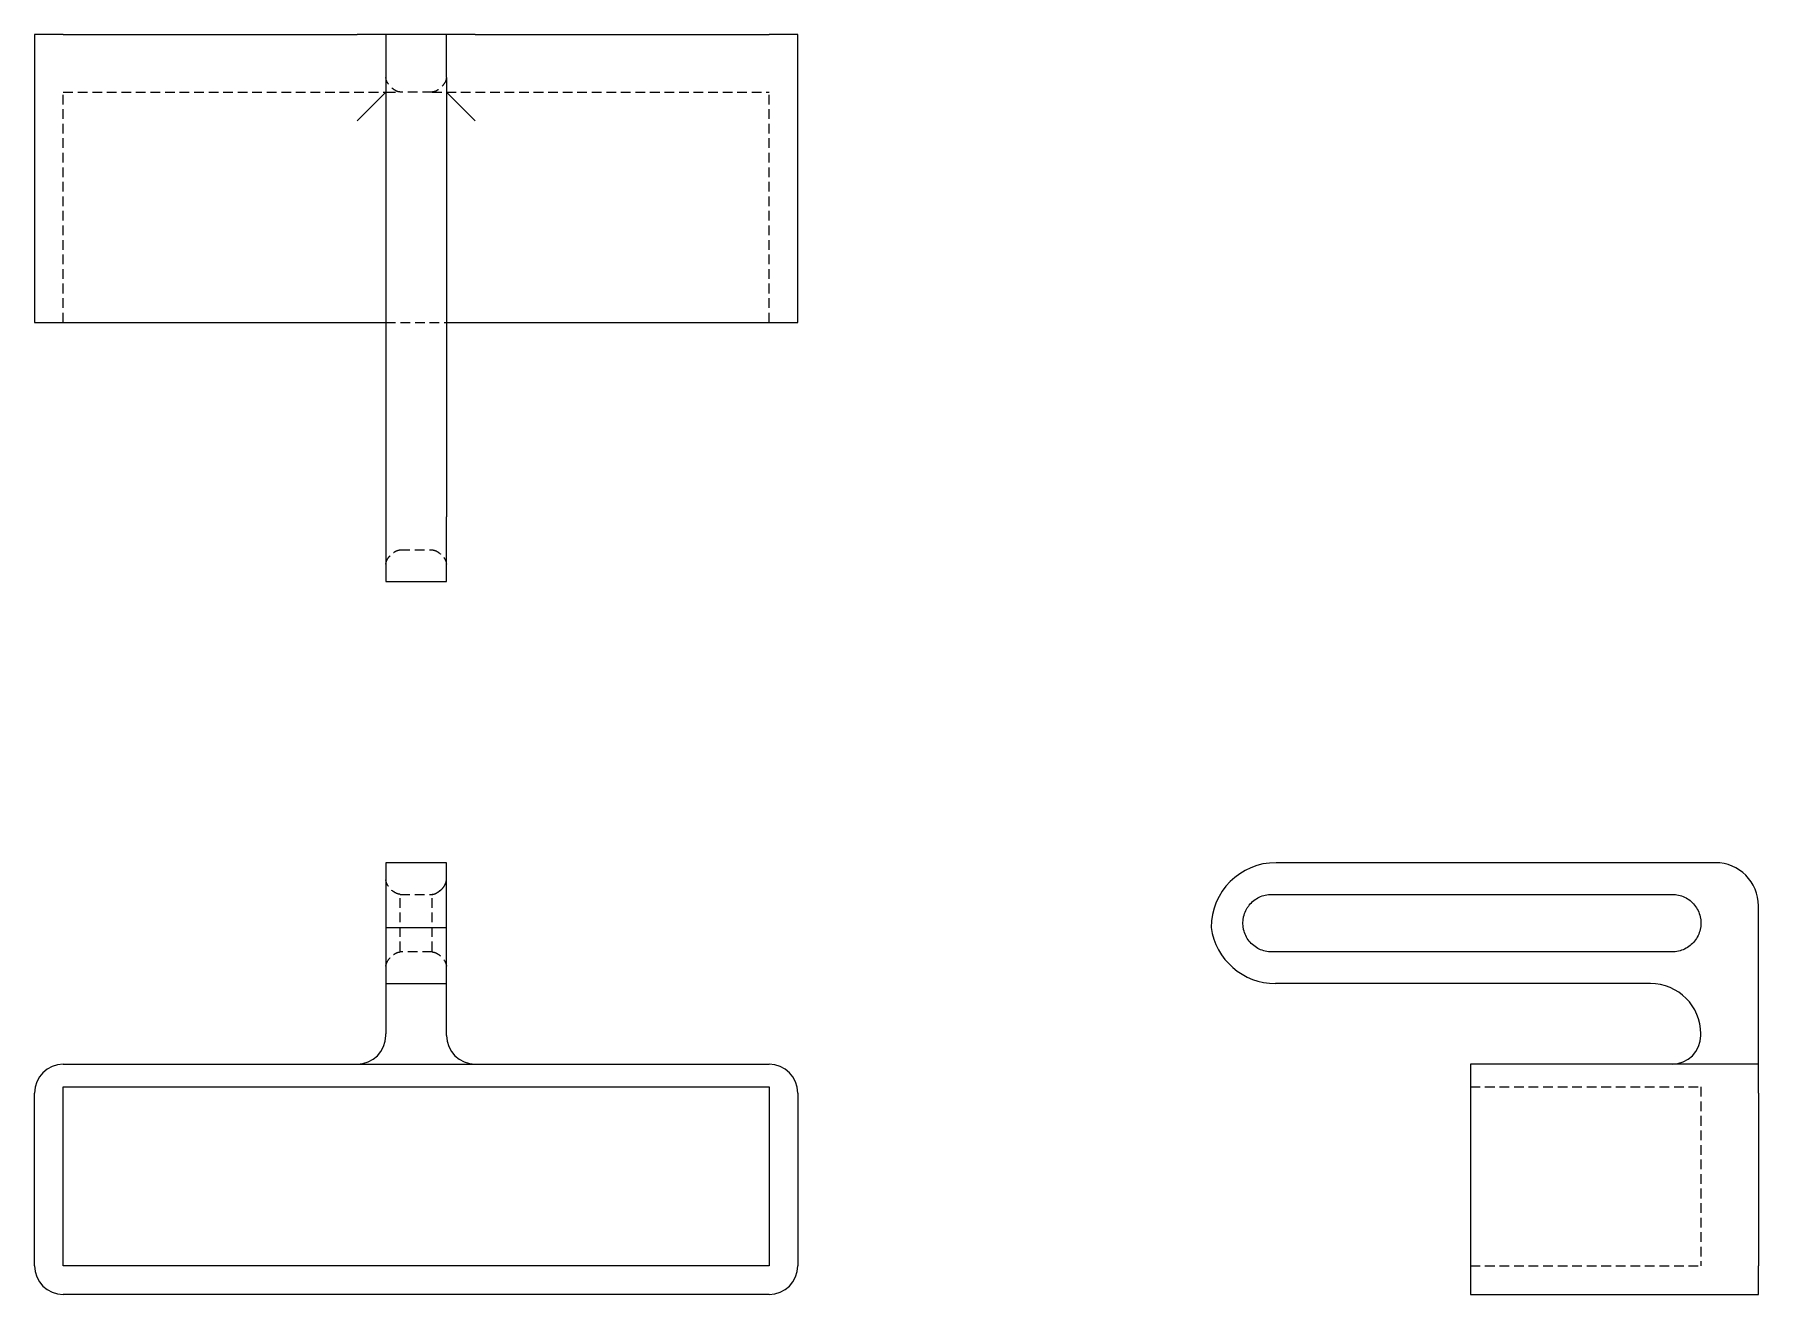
# Model space of a CAD drawing. Header units: millimetres. Extents: x 33 to 259, y 29 to 194.
import ezdxf

# ---------------------------------------------------------------- set-up
doc = ezdxf.new("R2010")
doc.units = ezdxf.units.MM
doc.linetypes.add('HIDDEN', pattern=[1.905, 1.27, -0.635])

msp = doc.modelspace()

# ---------------------------------------------------------------- linework, layer by layer
at = {"color": 7, "linetype": 'Continuous', "lineweight": 25}
for p, q in [((33, 193.85), (33, 156.11)), ((36.77, 193.85), (33, 193.85)), ((36.77, 193.85), (75.26, 193.85)), ((79.04, 193.85), (75.26, 193.85)), ((86.96, 193.85), (79.04, 193.85)), ((79.04, 193.85), (79.04, 188.19)), ((86.96, 188.19), (86.96, 193.85)), ((90.74, 193.85), (86.96, 193.85)), ((90.74, 193.85), (129.23, 193.85)), ((133, 193.85), (129.23, 193.85)), ((133, 156.11), (133, 193.85)), ((79.04, 188.19), (79.04, 130.64)), ((86.96, 188.19), (86.96, 130.64)), ((75.26, 182.53), (79.04, 186.3)), ((86.96, 186.3), (90.74, 182.53)), ((33, 156.11), (36.77, 156.11)), ((36.77, 156.11), (79.04, 156.11)), ((86.96, 156.11), (129.23, 156.11)), ((129.23, 156.11), (133, 156.11)), ((86.96, 122.15), (86.96, 130.64)), ((79.04, 122.15), (86.96, 122.15)), ((86.96, 85.3), (79.04, 85.3)), ((86.96, 76.81), (86.96, 85.3)), ((253.19, 85.3), (195.64, 85.3)), ((195.08, 81.15), (247.53, 81.15)), ((258.85, 62.66), (258.85, 79.64)), ((79.04, 76.81), (86.96, 76.81)), ((86.96, 69.45), (86.96, 76.81)), ((247.53, 73.6), (195.08, 73.6)), ((79.04, 69.45), (86.96, 69.45)), ((79.04, 69.45), (79.04, 62.85)), ((86.96, 62.85), (86.96, 69.45)), ((244.7, 69.45), (195.57, 69.45)), ((79.04, 62.66), (79.04, 62.85)), ((86.96, 62.66), (86.96, 62.85)), ((251.3, 62.66), (251.3, 62.85)), ((258.85, 58.89), (258.85, 62.66)), ((36.77, 58.89), (129.23, 58.89)), ((221.11, 58.89), (221.11, 55.11)), ((258.85, 58.89), (221.11, 58.89)), ((258.85, 55.11), (258.85, 58.89)), ((33, 32.47), (33, 55.11)), ((36.77, 55.91), (129.23, 55.91)), ((36.77, 32.47), (36.77, 55.91)), ((129.23, 55.91), (129.23, 32.47)), ((133, 55.11), (133, 32.47)), ((221.11, 55.11), (221.11, 32.47)), ((258.85, 55.11), (258.85, 32.47)), ((129.23, 32.47), (36.77, 32.47)), ((221.11, 32.47), (221.11, 28.7)), ((258.85, 28.7), (258.85, 32.47)), ((129.23, 28.7), (36.77, 28.7)), ((221.11, 28.7), (258.85, 28.7))]:
    msp.add_line(p, q, dxfattribs=at)
at = {"color": 7, "linetype": 'HIDDEN', "lineweight": 18}
for p, q in [((36.77, 186.3), (79.04, 186.3)), ((36.77, 156.11), (36.77, 186.3)), ((79.04, 186.3), (80.92, 186.3)), ((85.08, 186.3), (80.92, 186.3)), ((85.08, 186.3), (86.96, 186.3)), ((86.96, 186.3), (129.23, 186.3)), ((129.23, 156.11), (129.23, 186.3)), ((79.04, 156.11), (86.96, 156.11)), ((80.92, 126.3), (85.08, 126.3)), ((80.92, 81.15), (85.08, 81.15)), ((85.08, 73.6), (80.92, 73.6)), ((221.11, 55.91), (251.3, 55.91)), ((251.3, 55.91), (251.3, 32.47)), ((221.11, 32.47), (251.3, 32.47))]:
    msp.add_line(p, q, dxfattribs=at)
at = {"color": 7, "linetype": 'Continuous', "lineweight": 25, "flags": 128}
for points in [[(79.04, 130.64), (79.04, 129.62), (79.04, 128.61), (79.04, 127.63), (79.04, 126.7), (79.04, 125.82), (79.04, 125.01), (79.04, 124.29), (79.04, 123.65), (79.04, 123.12), (79.04, 122.7), (79.04, 122.4), (79.04, 122.21), (79.04, 122.15)], [(79.04, 85.3), (79.04, 85.24), (79.04, 85.06), (79.04, 84.75), (79.04, 84.33), (79.04, 83.8), (79.04, 83.17), (79.04, 82.44), (79.04, 81.63), (79.04, 80.76), (79.04, 79.82), (79.04, 78.84), (79.04, 77.83), (79.04, 76.81)], [(79.04, 76.81), (79.04, 75.81), (79.04, 74.85), (79.04, 73.93), (79.04, 73.06), (79.04, 72.27), (79.04, 71.55), (79.04, 70.93), (79.04, 70.41), (79.04, 69.99), (79.04, 69.7), (79.04, 69.51), (79.04, 69.45)]]:
    msp.add_lwpolyline(points, dxfattribs=at)
at = {"color": 7, "linetype": 'HIDDEN', "lineweight": 18, "flags": 128}
for points in [[(79.04, 83.04), (79.04, 83.04)], [(86.96, 83.04), (86.96, 83.04)], [(80.92, 81.15), (80.92, 81.15)], [(85.08, 81.15), (85.08, 81.15)], [(80.92, 73.6), (80.92, 73.6)], [(85.08, 73.6), (85.08, 73.6)], [(79.04, 71.72), (79.04, 71.72)], [(86.96, 71.72), (86.96, 71.72)]]:
    msp.add_lwpolyline(points, dxfattribs=at)
at = {"color": 7, "linetype": 'Continuous', "lineweight": 25}
for centre, radius, start, end in [((195.64, 76.81), 8.49, 90, 180), ((253.19, 79.64), 5.66, 0, 90), ((195.57, 77.94), 8.49, 187.6623, 270), ((244.7, 62.85), 6.6, 0, 90), ((75.26, 62.66), 3.77, 270, 0), ((90.74, 62.66), 3.77, 180, 270), ((247.53, 62.66), 3.77, 270, 0), ((36.77, 55.11), 3.77, 90, 180), ((129.23, 55.11), 3.77, 0, 90), ((36.77, 32.47), 3.77, 180, 270), ((129.23, 32.47), 3.77, 270, 0)]:
    msp.add_arc(centre, radius, start, end, dxfattribs=at)
at = {"color": 7, "linetype": 'HIDDEN', "lineweight": 18}
for points, knots in [([(80.92, 186.3), (80.84, 186.31), (80.65, 186.33), (80.21, 186.51), (79.66, 186.93), (79.25, 187.47), (79.06, 187.92), (79.05, 188.11), (79.04, 188.19)], [0, 0, 0, 0, 0.087352, 0.201332, 0.500583, 0.799019, 0.913328, 1, 1, 1, 1]), ([(86.96, 188.19), (86.95, 188.11), (86.94, 187.92), (86.75, 187.47), (86.34, 186.93), (85.79, 186.51), (85.35, 186.33), (85.16, 186.31), (85.08, 186.3)], [0, 0, 0, 0, 0.086666, 0.200972, 0.499406, 0.798667, 0.912647, 1, 1, 1, 1]), ([(79.04, 124.41), (79.05, 124.5), (79.06, 124.69), (79.25, 125.13), (79.66, 125.68), (80.21, 126.09), (80.65, 126.27), (80.84, 126.29), (80.92, 126.3)], [0, 0, 0, 0, 0.08667, 0.200924, 0.499459, 0.798699, 0.912639, 1, 1, 1, 1]), ([(85.08, 126.3), (85.16, 126.29), (85.35, 126.27), (85.79, 126.09), (86.34, 125.68), (86.75, 125.13), (86.94, 124.69), (86.95, 124.5), (86.96, 124.41)], [0, 0, 0, 0, 0.087358, 0.201297, 0.500539, 0.799074, 0.913331, 1, 1, 1, 1]), ([(80.92, 81.15), (80.8, 81.15), (80.5, 81.21), (79.8, 81.63), (79.14, 82.42), (79.04, 82.88), (79.04, 83.04)], [0, 0, 0, 0, 0.214286, 0.428571, 0.714286, 1, 1, 1, 1]), ([(86.81, 82.49), (86.71, 82.31), (86.49, 81.94), (86.01, 81.5), (85.52, 81.18), (85.21, 81.11), (85.08, 81.08)], [0, 0, 0, 0, 0.275054, 0.568137, 0.818105, 1, 1, 1, 1]), ([(85.08, 81.15), (85.16, 81.16), (85.35, 81.18), (85.77, 81.35), (86.05, 81.59), (86.25, 81.76)], [0, 0, 0, 0, 0.1839, 0.424132, 1, 1, 1, 1]), ([(86.81, 82.49), (86.83, 82.52), (86.93, 82.74), (86.96, 82.92), (86.96, 83.04)], [0.75, 0.75, 0.75, 0.75, 0.7857143, 1, 1, 1, 1]), ([(80.92, 73.68), (80.92, 73.74), (80.92, 74.02), (80.92, 74.94), (80.92, 76.51), (80.92, 77.96), (80.92, 78.89), (80.92, 79.33), (80.92, 79.56), (80.92, 80.13), (80.92, 80.89), (80.92, 81.15), (80.92, 81.15)], [-1.8598957, -1.8598957, -1.8598957, -1.8598957, -1.8221366, -1.7550084, -1.6878803, -1.6207521, -1.587188, -1.5704059, -1.5620149, -1.5536239, -1.4864957, -1.4193675, -1.4193675, -1.4193675, -1.4193675]), ([(85.08, 73.68), (85.08, 73.74), (85.08, 74.02), (85.08, 74.94), (85.08, 76.51), (85.08, 77.96), (85.08, 78.89), (85.08, 79.33), (85.08, 79.56), (85.08, 80.13), (85.08, 80.89), (85.08, 81.15), (85.08, 81.15)], [-1.8598957, -1.8598957, -1.8598957, -1.8598957, -1.822137, -1.7550088, -1.6878806, -1.6207524, -1.5871883, -1.5704063, -1.5620153, -1.5536243, -1.4864961, -1.4193679, -1.4193679, -1.4193679, -1.4193679]), ([(79.04, 71.72), (79.04, 71.88), (79.14, 72.33), (79.8, 73.13), (80.5, 73.55), (80.8, 73.6), (80.92, 73.6)], [0, 0, 0, 0, 0.285714, 0.571429, 0.785714, 1, 1, 1, 1]), ([(85.08, 73.6), (85.2, 73.6), (85.5, 73.55), (86.2, 73.13), (86.86, 72.33), (86.96, 71.88), (86.96, 71.72)], [0, 0, 0, 0, 0.214286, 0.428571, 0.714286, 1, 1, 1, 1])]:
    msp.add_open_spline(points, degree=3, knots=knots, dxfattribs=at)
at = {"color": 7, "linetype": 'Continuous', "lineweight": 25}
for points, knots in [([(195.08, 73.6), (194.51, 73.6), (193.38, 73.86), (192.02, 74.94), (191.27, 76.51), (191.27, 77.96), (191.6, 78.89), (191.84, 79.33), (192, 79.56), (192.42, 80.13), (193.38, 80.89), (194.51, 81.15), (195.08, 81.15)], [-1.8598957, -1.8598957, -1.8598957, -1.8598957, -1.7927676, -1.7256394, -1.6585112, -1.591383, -1.5578189, -1.5410369, -1.5326459, -1.5242549, -1.4571267, -1.3899985, -1.3899985, -1.3899985, -1.3899985]), ([(247.53, 81.15), (247.81, 81.15), (248.38, 81.09), (249.18, 80.81), (249.9, 80.35), (250.5, 79.75), (250.96, 79.03), (251.33, 77.96), (251.33, 76.51), (250.7, 75.2), (249.9, 74.4), (248.94, 73.8), (248.09, 73.6), (247.53, 73.6)], [-3.7197884, -3.7197884, -3.7197884, -3.7197884, -3.6862244, -3.6526604, -3.6190964, -3.5855325, -3.5519685, -3.5184045, -3.4512766, -3.3841486, -3.3505846, -3.3170206, -3.2498927, -3.2498927, -3.2498927, -3.2498927])]:
    msp.add_open_spline(points, degree=3, knots=knots, dxfattribs=at)

doc.saveas('drawing.dxf')
